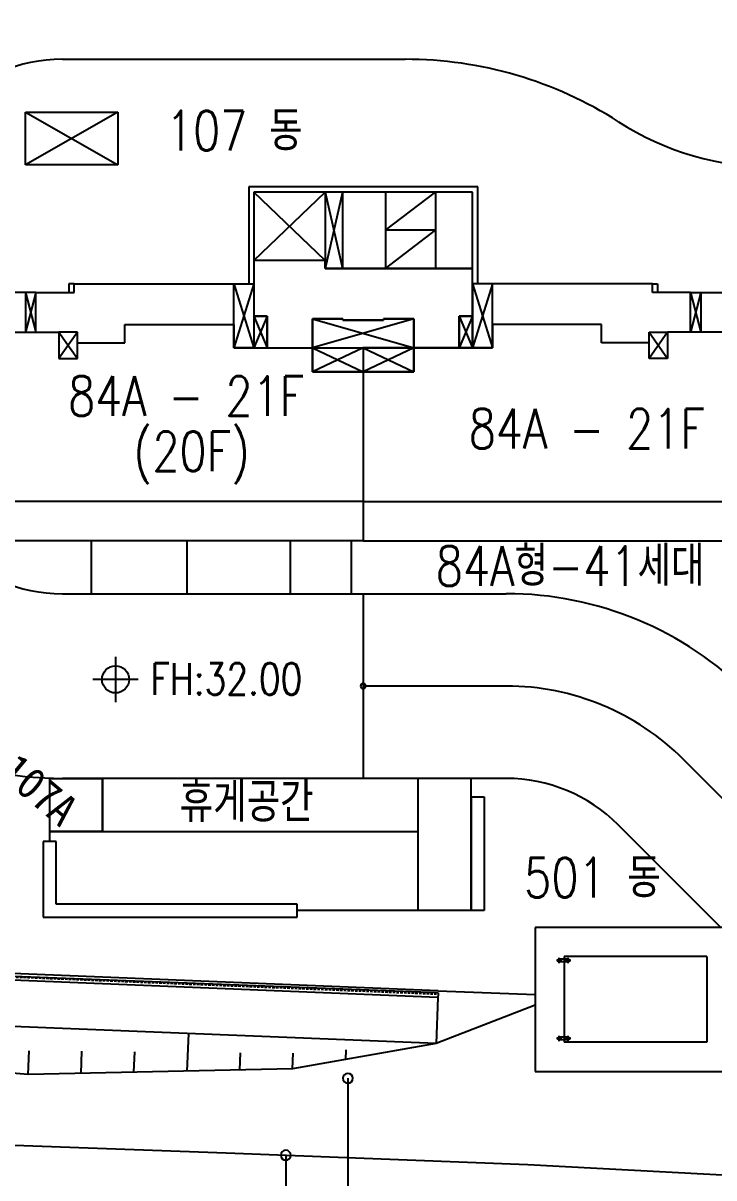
# Model space of a CAD drawing. Header units: millimetres. Extents: x 1145859089 to 1147511753, y -1047484727 to -1047247487.
# Drawn here: x 1146922207 to 1146948393, y -1047451056 to -1047407298 of the extents above; entities that cross this region are included whole.
import ezdxf
from ezdxf.enums import TextEntityAlignment as Align
from ezdxf.xclip import XClip

# ---------------------------------------------------------------- set-up
doc = ezdxf.new("R2010")
doc.units = ezdxf.units.MM
doc.header["$LTSCALE"] = 100
doc.header["$MEASUREMENT"] = 0
doc.header["$XCLIPFRAME"] = 2
doc.linetypes.add('단지배치도$0$HIDDEN', pattern=[9.525, 6.35, -3.175])
doc.layers.get('0').update_dxf_attribs({"linetype": 'CONTINUOUS'})
for name, color, linetype in [('1-부하이름', 7, 'CONTINUOUS'), ('XREF', 135, 'CONTINUOUS'), ('단지배치도$0$S240910', 33, 'CONTINUOUS'), ('단지배치도$0$W240910', 135, 'CONTINUOUS')]:
    doc.layers.add(name, color=color, linetype=linetype)
doc.styles.add('단지배치도$0$WS1', font='romans.shx', dxfattribs={"width": 0.8, "bigfont": 'whgtxt.shx'})
doc.styles.add('돋움체', font='DotumChe.ttf')

# ---------------------------------------------------------------- blocks, each defined once
blk = doc.blocks.new('단지배치도$0$zw$9902')
at = {"layer": '단지배치도$0$W240910'}
for p, q in [((-6040, -37300, 0), (6951, -37300, 0)), ((-7438, -39300), (-3938, -39300)), ((-7438, -41300), (-7438, -39300)), ((-7438, -39300), (-3938, -41300)), ((-3938, -39300), (-7438, -41300)), ((-3938, -39300), (-3938, -41300)), ((-3938, -41300), (-7438, -41300)), ((9700, -42130, 0), (1020, -42130, 0)), ((1020, -42130, 0), (1020, -45810, 0)), ((3920, -42330, 0), (1220, -42330, 0)), ((1220, -42330, 0), (1220, -44930, 0)), ((3920, -44930, 0), (1220, -42330, 0)), ((1220, -44930, 0), (3920, -42330, 0)), ((4580, -42330, 0), (3920, -42330, 0)), ((3920, -42330, 0), (3920, -45230, 0)), ((3920, -42330, 0), (4580, -45230, 0)), ((4580, -42330, 0), (3920, -45230, 0)), ((9500, -42330, 0), (4580, -42330, 0)), ((4580, -42330, 0), (4580, -45230, 0)), ((6210, -42330, 0), (6210, -45230, 0)), ((6210, -43780, 0), (8100, -42330, 0)), ((8100, -42330, 0), (8100, -45230, 0)), ((9500, -45230, 0), (9500, -42330, 0)), ((9700, -45810, 0), (9700, -42130, 0)), ((8100, -43780, 0), (6210, -43780, 0)), ((6210, -45230, 0), (8100, -43780, 0)), ((3920, -44930, 0), (1220, -44930, 0)), ((1220, -44930, 0), (1220, -47030, 0)), ((3920, -45230, 0), (3920, -44930, 0)), ((3920, -45230, 0), (4580, -45230, 0)), ((9500, -45230, 0), (3920, -45230, 0)), ((4580, -45230, 0), (9500, -45230, 0)), ((9500, -47030, 0), (9500, -45230, 0)), ((-5600, -45810, 0), (-5800, -45810, 0)), ((-5800, -45810, 0), (-5800, -46140, 0)), ((-5600, -46140, 0), (-5600, -45810, 0)), ((-5600, -45810, 0), (460, -45810, 0)), ((460, -48230, 0), (460, -45810, 0)), ((460, -45810, 0), (1220, -45810, 0)), ((460, -45810, 0), (1220, -48230, 0)), ((1220, -45810, 0), (460, -48230, 0)), ((1220, -45810, 0), (1220, -48230, 0)), ((10260, -45810, 0), (9500, -45810, 0)), ((9500, -45810, 0), (9500, -48230, 0)), ((10260, -45810, 0), (9500, -48230, 0)), ((9500, -45810, 0), (10260, -48230, 0)), ((10260, -48230, 0), (10260, -45810, 0)), ((16320, -45810, 0), (10260, -45810, 0)), ((16320, -46140, 0), (16320, -45810, 0)), ((16320, -45810, 0), (16520, -45810, 0)), ((16520, -45810, 0), (16520, -46140, 0)), ((-7435, -46140, 0), (-9670, -46140, 0)), ((-7045, -46140, 0), (-7435, -46140, 0)), ((-7435, -46140, 0), (-7435, -47640, 0)), ((-7435, -46140, 0), (-7045, -47640, 0)), ((-7045, -46140, 0), (-7435, -47640, 0)), ((-7045, -46140, 0), (-5600, -46140, 0)), ((-7045, -47640, 0), (-7045, -46140, 0)), ((17765, -46140, 0), (16320, -46140, 0)), ((17765, -47640, 0), (17765, -46140, 0)), ((17765, -46140, 0), (18155, -46140, 0)), ((18155, -46140, 0), (17765, -47640, 0)), ((17765, -46140, 0), (18155, -47640, 0)), ((18155, -46140, 0), (18155, -47640, 0)), ((18155, -46140, 0), (20390, -46140, 0)), ((1720, -47030, 0), (1220, -47030, 0)), ((1220, -47030, 0), (1220, -48230, 0)), ((1220, -47030, 0), (1720, -47030, 0)), ((1720, -47030, 0), (1220, -48230, 0)), ((1220, -47030, 0), (1720, -48230, 0)), ((1720, -48230, 0), (1720, -47030, 0)), ((1720, -47030, 0), (1720, -48230, 0)), ((4590, -47140, 0), (3440, -47140, 0)), ((3440, -47140, 0), (3440, -48230, 0)), ((3440, -48230, 0), (3440, -47140, 0)), ((3440, -47140, 0), (4590, -47140, 0)), ((7280, -47140, 0), (3440, -48230, 0)), ((3440, -47140, 0), (7280, -48230, 0)), ((4590, -47190, 0), (4590, -47140, 0)), ((4590, -47140, 0), (4590, -47190, 0)), ((6130, -47190, 0), (4590, -47190, 0)), ((4590, -47190, 0), (6130, -47190, 0)), ((7280, -47140, 0), (6130, -47140, 0)), ((6130, -47140, 0), (6130, -47190, 0)), ((6130, -47190, 0), (6130, -47140, 0)), ((6130, -47140, 0), (7280, -47140, 0)), ((7280, -48230, 0), (7280, -47140, 0)), ((7280, -47140, 0), (7280, -48230, 0)), ((9500, -47030, 0), (9000, -47030, 0)), ((9000, -47030, 0), (9000, -48230, 0)), ((9000, -48230, 0), (9000, -47030, 0)), ((9000, -47030, 0), (9500, -47030, 0)), ((9000, -47030, 0), (9500, -48230, 0)), ((9500, -47030, 0), (9000, -48230, 0)), ((9500, -48230, 0), (9500, -47030, 0)), ((-9670, -47640, 0), (-6180, -47640, 0)), ((-7435, -47640, 0), (-7045, -47640, 0)), ((-5475, -47640, 0), (-6180, -47640, 0)), ((-6180, -47640, 0), (-6180, -48640, 0)), ((-6180, -47640, 0), (-5475, -48640, 0)), ((-5475, -47640, 0), (-6180, -48640, 0)), ((-6180, -47640, 0), (-6180, -48640, 0)), ((-5475, -48640, 0), (-5475, -47640, 0)), ((-3670, -48050, 0), (-3670, -47350, 0)), ((-3670, -47350, 0), (460, -47350, 0)), ((460, -47350, 0), (460, -48230, 0)), ((14390, -47350, 0), (10260, -47350, 0)), ((10260, -47350, 0), (10260, -48230, 0)), ((14390, -48050, 0), (14390, -47350, 0)), ((16195, -48640, 0), (16195, -47640, 0)), ((16195, -47640, 0), (16900, -47640, 0)), ((16900, -47640, 0), (16195, -48640, 0)), ((16195, -47640, 0), (16900, -48640, 0)), ((16900, -47640, 0), (16900, -48640, 0)), ((20390, -47640, 0), (16900, -47640, 0)), ((16900, -47640, 0), (16900, -48640, 0)), ((18155, -47640, 0), (17765, -47640, 0)), ((-5475, -48640, 0), (-5475, -48050, 0)), ((-5475, -48050, 0), (-3670, -48050, 0)), ((16195, -48050, 0), (14390, -48050, 0)), ((16195, -48640, 0), (16195, -48050, 0)), ((1220, -48230, 0), (460, -48230, 0)), ((460, -48230, 0), (1220, -48230, 0)), ((1220, -48230, 0), (1720, -48230, 0)), ((1220, -48230, 0), (1720, -48230, 0)), ((1720, -48230, 0), (3440, -48230, 0)), ((1720, -48230, 0), (3440, -48230, 0)), ((3440, -48230, 0), (5360, -48230, 0)), ((3440, -49140, 0), (3440, -48230, 0)), ((3440, -48230, 0), (5360, -48230, 0)), ((5360, -48230, 0), (3440, -49140, 0)), ((3440, -48230, 0), (5360, -49140, 0)), ((3440, -48230, 0), (3440, -49140, 0)), ((7280, -48230, 0), (5360, -48230, 0)), ((5360, -48230, 0), (5360, -49140, 0)), ((5360, -48230, 0), (7280, -48230, 0)), ((5360, -48230, 0), (7280, -49140, 0)), ((7280, -48230, 0), (5360, -49140, 0)), ((5360, -48230, 0), (5360, -49140, 0)), ((7280, -49140, 0), (7280, -48230, 0)), ((7280, -48230, 0), (9000, -48230, 0)), ((9000, -48230, 0), (7280, -48230, 0)), ((7280, -48230, 0), (7280, -49140, 0)), ((9000, -48230, 0), (9500, -48230, 0)), ((9500, -48230, 0), (9000, -48230, 0)), ((9500, -48230, 0), (10260, -48230, 0)), ((10260, -48230, 0), (9500, -48230, 0)), ((-6180, -48640, 0), (-5475, -48640, 0)), ((-6180, -48640, 0), (-5475, -48640, 0)), ((16900, -48640, 0), (16195, -48640, 0)), ((16900, -48640, 0), (16195, -48640, 0)), ((5360, -49140, 0), (3440, -49140, 0)), ((3440, -49140, 0), (5360, -49140, 0)), ((5360, -49140, 0), (7280, -49140, 0)), ((7280, -49140, 0), (5360, -49140, 0)), ((5360, -49140, 0), (5360, -54050, 0)), ((5360, -49140, 0), (5360, -54050, 0)), ((5360, -54050, 0), (-9670, -54050, 0)), ((5360, -54050, 0), (5360, -55550, 0)), ((5360, -54050, 0), (20390, -54050, 0)), ((5360, -55550, 0), (-9670, -55550, 0)), ((-4950, -55549, 0), (-4950, -57550, 0)), ((-1330, -55550, 0), (-1330, -57550, 0)), ((2590, -55550, 0), (2590, -57550, 0)), ((4900, -55550, 0), (4900, -57550, 0)), ((5360, -55550, 0), (20390, -55550, 0)), ((-6040, -57550, 0), (10783, -57550, 0)), ((5360, -57550, 0), (5360, -64550, 0)), ((-4026, -59940), (-4026, -61655)), ((-3168, -60797), (-4883, -60797)), ((10783, -61050), (5360, -61050)), ((21499, -67831, 0), (17500, -63832)), ((-6522, -66934, 0), (-6522, -64550, 0)), ((-6522, -64550, 0), (-4522, -64550, 0)), ((-6522, -66559, 0), (-6522, -64550, 0)), ((10783, -64550), (-6040, -64550)), ((-4522, -66559, 0), (-4522, -64550, 0)), ((-4522, -64550, 0), (-4522, -66559, 0)), ((7449, -69559, 0), (7449, -64559, 0)), ((7449, -69559, 0), (7449, -64559, 0)), ((9449, -69559, 0), (9449, -64559, 0)), ((9449, -65253, 0), (9449, -69559, 0)), ((9449, -69559, 0), (9449, -65253, 0)), ((9449, -65253, 0), (9949, -65253, 0)), ((9949, -65253, 0), (9949, -69559, 0)), ((9949, -65253, 0), (9949, -69559, 0)), ((18917, -70199), (15025, -66307)), ((-6272, -66934, 0), (-6772, -66934, 0)), ((-6772, -66934, 0), (-6772, -69809, 0)), ((-6522, -66559, 0), (7449, -66559, 0)), ((-4522, -66559, 0), (-6522, -66559, 0)), ((-6272, -69309, 0), (-6272, -66934, 0)), ((2853, -69309, 0), (-6272, -69309, 0)), ((2853, -69809, 0), (2853, -69309, 0)), ((9449, -69559, 0), (2853, -69559, 0)), ((9449, -69559, 0), (7449, -69559, 0)), ((9949, -69559, 0), (9449, -69559, 0)), ((-6772, -69809, 0), (2853, -69809, 0)), ((47630, -70199), (11880, -70199)), ((11880, -70199), (11880, -75649)), ((12980, -71299), (12980, -74549)), ((18390, -71299), (12980, -71299)), ((18390, -71299), (18390, -74549)), ((8202, -72668), (-18023, -71677)), ((8202, -72594), (-18020, -71537)), ((12890, -71449), (12690, -71449)), ((12790, -71549), (12790, -71349)), ((12980, -71399), (12790, -71399)), ((12980, -71499), (12790, -71499)), ((13130, -71399), (12980, -71399)), ((13130, -71499), (12980, -71499)), ((13230, -71449), (13030, -71449)), ((13130, -71549), (13130, -71349)), ((8192, -72844), (-18131, -71783)), ((8202, -72594), (11880, -72742)), ((8192, -72844), (8122, -74593)), ((8202, -72668), (8192, -72918)), ((8122, -74593), (-18907, -73503)), ((11880, -73136), (8122, -74593)), ((-1268, -74214), (-1326, -75641)), ((12790, -74499), (12790, -74299)), ((12980, -74349), (12790, -74349)), ((13130, -74349), (12980, -74349)), ((13130, -74499), (13130, -74299)), ((-7338, -75771), (-20219, -74735)), ((-7338, -75771), (-20219, -74735)), ((8122, -74593), (2679, -75554)), ((8122, -74593), (2679, -75554)), ((12890, -74399), (12690, -74399)), ((12980, -74449), (12790, -74449)), ((13130, -74449), (12980, -74449)), ((18390, -74549), (12980, -74549)), ((13230, -74399), (13030, -74399)), ((-7336, -75771), (-7300, -74872)), ((-5332, -75727), (-5299, -74890)), ((-3329, -75684), (-3298, -74909)), ((678, -75597), (704, -74946)), ((2681, -75554), (2705, -74964)), ((4697, -75198), (4712, -74827)), ((2679, -75554), (-7338, -75771)), ((2679, -75554), (-7338, -75771)), ((11880, -75649), (47630, -75649)), ((4780, -75913), (4780, -93686)), ((-9035, -78397), (164, -78741)), ((164, -78741), (11597, -79173)), ((2427, -78826), (2427, -96673)), ((11597, -79173), (20474, -79654))]:
    blk.add_line(p, q, dxfattribs=at)
at = {"layer": '단지배치도$0$W240910', "linetype": '단지배치도$0$HIDDEN', "ltscale": 0.15}
blk.add_line((-18076, -71660), (8197, -72719), dxfattribs=at)
at = {"layer": '단지배치도$0$W240910'}
for centre, radius in [((-4026, -60797), 514), ((12790, -71449), 50), ((13130, -71449), 50), ((12790, -74399), 50), ((13130, -74399), 50)]:
    blk.add_circle(centre, radius, dxfattribs=at)
for centre, radius, start, end in [((-6040, -43300, 0), 13000, 90, 180), ((-6040, -43300, 0), 6000, 90, 180), ((6951, -52300, 0), 15000, 57.3847, 90), ((20965, -30400, 0), 11000, 237.3847, 270), ((-6040, -51550, 0), 13000, 180, 270), ((-6040, -51550, 0), 6000, 180, 270), ((10783, -70550), 13000, 45.0008, 90), ((5360, -61050), 100, 0, 180), ((5360, -61050), 100, 180, 0), ((10783, -70550), 9500, 45.0008, 90), ((10783, -70550), 6000, 45.0008, 90), ((4780, -75913), 188, 0, 180), ((4780, -75913), 188, 180, 0), ((2427, -78826), 188, 0, 180), ((2427, -78826), 188, 180, 0)]:
    blk.add_arc(centre, radius, start, end, dxfattribs=at)
at = {"layer": '단지배치도$0$S240910', "style": '단지배치도$0$WS1', "width": 0.8}
for s, height, p in [('107 동', 1500, (-2118, -40753)), ('84A - 21F', 1500, (-5830, -50810, 0)), ('84A - 21F', 1500, (9358, -52047, 0)), ('(20F)', 1500, (-3352, -52904, 0)), ('FH:32.00', 1200, (-2708, -61380)), ('휴게공간', 1500, (-1597, -66196)), ('501 동', 1500, (11463, -69058))]:
    blk.add_text(s, height=height, dxfattribs=at).set_placement(p)
blk.add_text('84A형-41세대', height=1500, rotation=0, dxfattribs=at).set_placement((8112, -57252, 0))
blk = doc.blocks.new('단지배치도')
blk.add_blockref('단지배치도$0$zw$9902', (141034, 142437))

msp = doc.modelspace()

# ---------------------------------------------------------------- block references
at = {"layer": 'XREF'}
ref = msp.add_blockref('단지배치도', (1146788705.034274, -1047513806.462535), dxfattribs=at)
XClip(ref).set_block_clipping_path([(72982.4064819524, 34919.7593965302), (360382.4067475507, 255319.7593436702)])

# ---------------------------------------------------------------- texts
at = {"layer": '1-부하이름', "linetype": 'Continuous', "ltscale": 2, "style": '돋움체'}
msp.add_text('TO.PM-107A', height=1200, rotation=319.925045301, dxfattribs=at).set_placement((1146921040.638836, -1047434847.33439, 0), align=Align.MIDDLE_CENTER)

doc.saveas('drawing.dxf')
